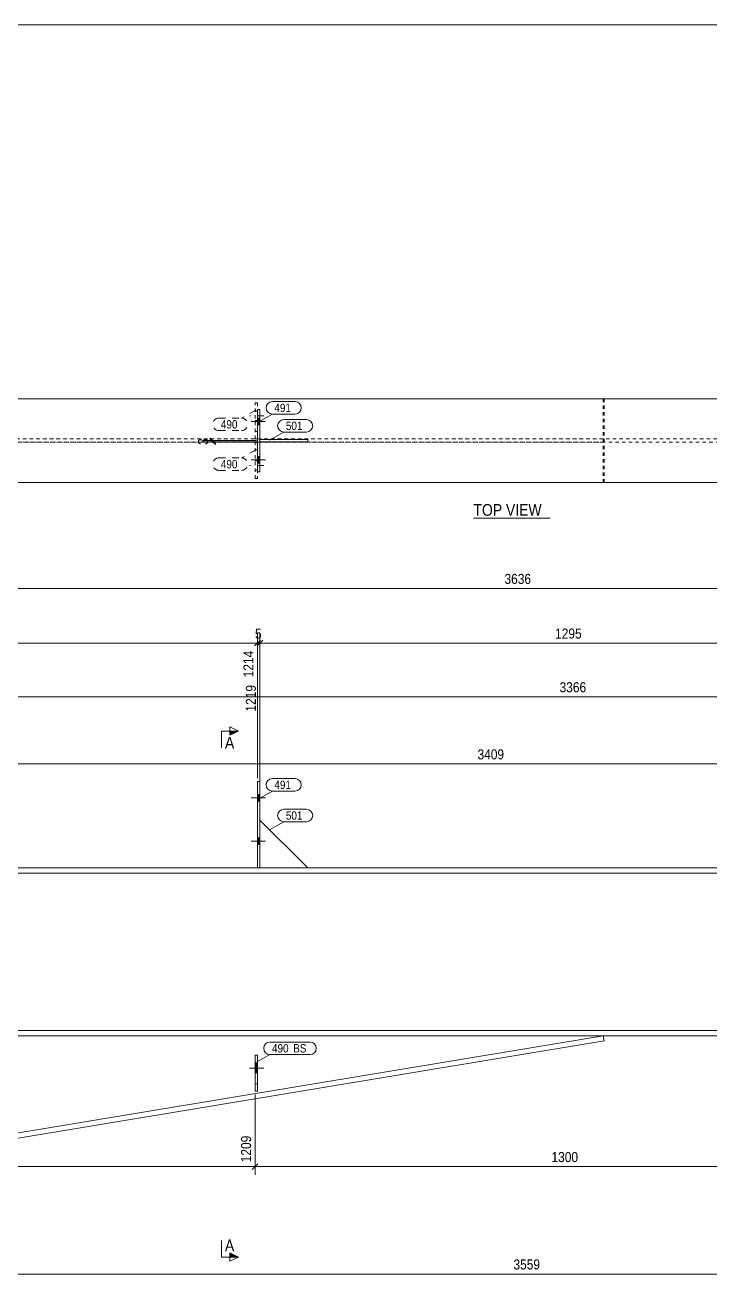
# Model space of a CAD drawing. Header units: millimetres. Extents: x 2 to 825, y 1 to 579.
# Drawn here: x 209.3 to 413.7, y 206.8 to 579 of the extents above; entities that cross this region are included whole.
import ezdxf

# ---------------------------------------------------------------- set-up
doc = ezdxf.new("R2010")
doc.units = ezdxf.units.MM
for name, pattern in [('XKITLINE00', [0]), ('XKITLINE01', [4, 1, -1, 1, -1]), ('XKITLINE02', [4, 2, -2])]:
    doc.linetypes.add(name, pattern=pattern)
for name, color, linetype, lineweight in [('Bolt', 3, 'Continuous', 0), ('Dimensions', 7, 'Continuous', 0), ('DrawingSheet', 5, 'Continuous', 0), ('OtherObjectType', 7, 'Continuous', 0), ('Part', 2, 'Continuous', 0), ('PartMark', 7, 'Continuous', 0), ('Section', 6, 'Continuous', 0)]:
    doc.layers.add(name, color=color, linetype=linetype, lineweight=lineweight)
doc.styles.add('ARIAL', font='ARIAL.TTF')

# ---------------------------------------------------------------- blocks, each defined once
blk = doc.blocks.new('*A6')
at = {"layer": 'Bolt', "color": 3, "linetype": 'XKITLINE02', "lineweight": 0}
for p, q in [((280.64, 268.15), (276.35, 268.15)), ((278.71, 269.56), (278, 269.56)), ((278.71, 266.75), (278, 266.75))]:
    blk.add_line(p, q, dxfattribs=at)
blk = doc.blocks.new('*A7')
at = {"layer": 'Bolt'}
blk.add_hatch(color=3, dxfattribs=at).paths.add_polyline_path([(278.71, 266.75), (278, 266.75), (278, 269.56), (278.71, 269.56)], flags=17)
at = {"layer": 'Bolt', "color": 3, "linetype": 'XKITLINE00', "lineweight": 0}
for p, q in [((280.64, 268.15), (276.35, 268.15)), ((278.71, 269.56), (278, 269.56)), ((278.71, 266.75), (278, 266.75))]:
    blk.add_line(p, q, dxfattribs=at)
blk = doc.blocks.new('*A8')
at = {"layer": 'Bolt'}
for points in [[(278.71, 349.66), (279.43, 349.66), (279.43, 347.66), (278.71, 347.66)], [(278.71, 349.66), (279.43, 349.66), (279.43, 347.66), (278.71, 347.66)], [(278.71, 336.8), (279.43, 336.8), (279.43, 334.8), (278.71, 334.8)], [(278.71, 336.8), (279.43, 336.8), (279.43, 334.8), (278.71, 334.8)]]:
    blk.add_hatch(color=3, dxfattribs=at).paths.add_polyline_path(points, flags=17)
at = {"layer": 'Bolt', "color": 3, "linetype": 'XKITLINE00', "lineweight": 0}
for p, q in [((281.08, 348.66), (276.8, 348.66)), ((281.08, 348.66), (276.8, 348.66)), ((279.43, 349.66), (278.71, 349.66)), ((279.43, 349.66), (278.71, 349.66)), ((279.43, 347.66), (278.71, 347.66)), ((279.43, 347.66), (278.71, 347.66)), ((281.08, 335.8), (276.8, 335.8)), ((281.08, 335.8), (276.8, 335.8)), ((279.43, 336.8), (278.71, 336.8)), ((279.43, 336.8), (278.71, 336.8)), ((279.43, 334.8), (278.71, 334.8)), ((279.43, 334.8), (278.71, 334.8))]:
    blk.add_line(p, q, dxfattribs=at)
blk = doc.blocks.new('*A13')
at = {"layer": 'Part', "color": 2, "linetype": 'XKITLINE00', "lineweight": 0}
for p, q in [((613.7, 327.8), (110.59, 327.8)), ((613.7, 326.23), (110.43, 326.23)), ((613.7, 279.38), (105.48, 279.38)), ((105.32, 277.8), (613.7, 277.8))]:
    blk.add_line(p, q, dxfattribs=at)
blk = doc.blocks.new('*A17')
at = {"layer": 'Part', "color": 7, "linetype": 'XKITLINE01', "lineweight": 0}
for p, q in [((278, 272.01), (278, 261.3)), ((278.71, 272.01), (278, 272.01)), ((278.71, 261.3), (278.71, 272.01)), ((278, 263.44), (278.71, 263.44)), ((278, 261.3), (278.71, 261.3))]:
    blk.add_line(p, q, dxfattribs=at)
blk = doc.blocks.new('*A18')
at = {"layer": 'Part', "color": 2, "linetype": 'XKITLINE00', "lineweight": 0}
for p, q in [((278, 261.3), (278, 272.01)), ((278, 272.01), (278.71, 272.01)), ((278.71, 272.01), (278.71, 261.3)), ((278.71, 261.3), (278, 261.3))]:
    blk.add_line(p, q, dxfattribs=at)
at = {"layer": 'Part', "color": 7, "linetype": 'XKITLINE01', "lineweight": 0}
blk.add_line((278, 263.44), (278.71, 263.44), dxfattribs=at)
blk = doc.blocks.new('*A19')
at = {"layer": 'Part', "color": 2, "linetype": 'XKITLINE00', "lineweight": 0}
blk.add_line((293.71, 327.8), (279.43, 342.09), dxfattribs=at)
at = {"layer": 'Part', "color": 7, "linetype": 'XKITLINE01', "lineweight": 0}
for p, q in [((279.43, 342.09), (279.43, 327.8)), ((279.43, 327.8), (293.71, 327.8))]:
    blk.add_line(p, q, dxfattribs=at)
blk = doc.blocks.new('*A20')
at = {"layer": 'Part', "color": 2, "linetype": 'XKITLINE00', "lineweight": 0}
for p, q in [((279.43, 353.52), (278.71, 353.52)), ((278.71, 353.52), (278.71, 327.8)), ((279.43, 327.8), (279.43, 353.52))]:
    blk.add_line(p, q, dxfattribs=at)
at = {"layer": 'Part', "color": 7, "linetype": 'XKITLINE01', "lineweight": 0}
blk.add_line((278.71, 327.8), (279.43, 327.8), dxfattribs=at)
blk = doc.blocks.new('*A26')
at = {"layer": 'Part', "color": 2, "linetype": 'XKITLINE00', "lineweight": 0}
for p, q in [((382.09, 276.25), (100.22, 229.5)), ((100.39, 231.12), (381.83, 277.8)), ((105.1, 275.73), (107.4, 277.8)), ((381.83, 277.8), (382.09, 276.25))]:
    blk.add_line(p, q, dxfattribs=at)
at = {"layer": 'Part', "color": 7, "linetype": 'XKITLINE01', "lineweight": 0}
for p, q in [((100.22, 229.5), (105.1, 275.73)), ((107.4, 277.8), (381.83, 277.8))]:
    blk.add_line(p, q, dxfattribs=at)
blk = doc.blocks.new('*A29')
at = {"layer": 'Bolt', "color": 3, "linetype": 'XKITLINE02', "lineweight": 0}
for p, q in [((280.64, 462.57), (276.35, 462.57)), ((278.71, 463.97), (278, 463.97)), ((278.71, 461.17), (278, 461.17))]:
    blk.add_line(p, q, dxfattribs=at)
blk = doc.blocks.new('*A30')
at = {"layer": 'Bolt', "color": 3, "linetype": 'XKITLINE02', "lineweight": 0}
for p, q in [((280.64, 447.71), (276.35, 447.71)), ((278.71, 449.12), (278, 449.12)), ((278.71, 446.31), (278, 446.31))]:
    blk.add_line(p, q, dxfattribs=at)
blk = doc.blocks.new('*A31')
at = {"layer": 'Bolt'}
for points in [[(278.71, 461.86), (279.43, 461.86), (279.43, 459.86), (278.71, 459.86)], [(278.71, 461.86), (279.43, 461.86), (279.43, 459.86), (278.71, 459.86)], [(278.71, 450.43), (279.43, 450.43), (279.43, 448.43), (278.71, 448.43)], [(278.71, 450.43), (279.43, 450.43), (279.43, 448.43), (278.71, 448.43)]]:
    blk.add_hatch(color=3, dxfattribs=at).paths.add_polyline_path(points, flags=17)
at = {"layer": 'Bolt', "color": 3, "linetype": 'XKITLINE00', "lineweight": 0}
for p, q in [((279.43, 461.86), (278.71, 461.86)), ((279.43, 461.86), (278.71, 461.86)), ((281.08, 460.86), (276.8, 460.86)), ((281.08, 460.86), (276.8, 460.86)), ((279.43, 459.86), (278.71, 459.86)), ((279.43, 459.86), (278.71, 459.86)), ((279.43, 450.43), (278.71, 450.43)), ((279.43, 450.43), (278.71, 450.43)), ((281.08, 449.43), (276.8, 449.43)), ((281.08, 449.43), (276.8, 449.43)), ((279.43, 448.43), (278.71, 448.43)), ((279.43, 448.43), (278.71, 448.43))]:
    blk.add_line(p, q, dxfattribs=at)
blk = doc.blocks.new('*A36')
at = {"layer": 'Part', "color": 2, "linetype": 'XKITLINE00', "lineweight": 0}
for p, q in [((613.7, 467.64), (110.74, 467.64)), ((613.7, 442.64), (110.74, 442.64))]:
    blk.add_line(p, q, dxfattribs=at)
at = {"layer": 'Part', "color": 7, "linetype": 'XKITLINE01', "lineweight": 0}
for p, q in [((613.7, 455.64), (105.48, 455.64)), ((105.48, 454.64), (613.7, 454.64))]:
    blk.add_line(p, q, dxfattribs=at)
blk = doc.blocks.new('*A40')
at = {"layer": 'Part', "color": 7, "linetype": 'XKITLINE01', "lineweight": 0}
for p, q in [((278, 455.71), (278, 466.43)), ((278, 466.43), (278.71, 466.43)), ((278.71, 466.43), (278.71, 455.71)), ((278, 457.86), (278.71, 457.86)), ((278.71, 455.71), (278, 455.71))]:
    blk.add_line(p, q, dxfattribs=at)
blk = doc.blocks.new('*A41')
at = {"layer": 'Part', "color": 7, "linetype": 'XKITLINE01', "lineweight": 0}
for p, q in [((278, 443.86), (278, 454.57)), ((278, 454.57), (278.71, 454.57)), ((278.71, 454.57), (278.71, 443.86)), ((278, 452.43), (278.71, 452.43)), ((278.71, 443.86), (278, 443.86))]:
    blk.add_line(p, q, dxfattribs=at)
blk = doc.blocks.new('*A42')
at = {"layer": 'Part', "color": 2, "linetype": 'XKITLINE00', "lineweight": 0}
for p, q in [((279.43, 455.5), (293.71, 455.5)), ((293.71, 454.78), (279.43, 454.78)), ((293.71, 454.78), (293.71, 455.5))]:
    blk.add_line(p, q, dxfattribs=at)
at = {"layer": 'Part', "color": 7, "linetype": 'XKITLINE01', "lineweight": 0}
blk.add_line((279.43, 454.78), (279.43, 455.5), dxfattribs=at)
blk.add_line((279.43, 454.78), (279.43, 455.5), dxfattribs=at)
blk = doc.blocks.new('*A43')
at = {"layer": 'Part', "color": 2, "linetype": 'XKITLINE00', "lineweight": 0}
for p, q in [((278.71, 445.86), (278.71, 464.43)), ((278.71, 464.43), (279.43, 464.43)), ((279.43, 464.43), (279.43, 445.86)), ((279.43, 445.86), (278.71, 445.86))]:
    blk.add_line(p, q, dxfattribs=at)
blk = doc.blocks.new('*A49')
at = {"layer": 'Part', "color": 7, "linetype": 'XKITLINE01', "lineweight": 0}
for p, q in [((382.09, 467.64), (100.22, 467.64)), ((100.22, 442.64), (100.22, 467.64)), ((100.39, 455.64), (100.39, 467.64)), ((381.83, 442.64), (381.83, 467.64)), ((382.09, 442.64), (382.09, 467.64)), ((381.83, 455.64), (100.39, 455.64)), ((381.83, 454.64), (100.39, 454.64)), ((100.39, 442.64), (100.39, 454.64)), ((105.1, 455.64), (105.1, 454.64)), ((107.4, 454.64), (107.4, 455.64)), ((382.09, 442.64), (100.22, 442.64))]:
    blk.add_line(p, q, dxfattribs=at)
blk = doc.blocks.new('*A67')
at = {"layer": 'DrawingSheet', "color": 5, "linetype": 'XKITLINE00', "lineweight": 0}
blk.add_line((825, 579), (5, 579), dxfattribs=at)
blk = doc.blocks.new('*A76')
at = {"layer": 'Dimensions', "color": 7, "linetype": 'XKITLINE00', "lineweight": 0}
blk.add_line((97.11, 411.08), (616.55, 411.08), dxfattribs=at)
at = {"layer": 'Dimensions', "color": 3, "style": 'ARIAL', "width": 0.85}
blk.add_text('3636', height=3, dxfattribs=at).set_placement((352.38, 412.43))
blk = doc.blocks.new('*A88')
at = {"layer": 'PartMark', "color": 7, "linetype": 'XKITLINE00', "lineweight": 0}
for p, q in [((283.14, 354.43), (289.9, 354.43)), ((278.9, 348.33), (283.14, 350.73)), ((283.14, 350.73), (289.9, 350.73))]:
    blk.add_line(p, q, dxfattribs=at)
for centre, start, end in [((283.14, 352.58), 90, 270), ((289.9, 352.58), 270, 90)]:
    blk.add_arc(centre, 1.85, start, end, dxfattribs=at)
at = {"layer": 'PartMark', "color": 3, "style": 'ARIAL', "width": 0.85}
blk.add_text('491', height=2.5, dxfattribs=at).set_placement((283.74, 351.33))
blk = doc.blocks.new('*A97')
at = {"layer": 'PartMark', "color": 7, "linetype": 'XKITLINE00', "lineweight": 0}
for p, q in [((286.57, 345.28), (293.33, 345.28)), ((282.33, 339.19), (286.57, 341.58)), ((286.57, 341.58), (293.33, 341.58))]:
    blk.add_line(p, q, dxfattribs=at)
for centre, start, end in [((286.57, 343.43), 90, 270), ((293.33, 343.43), 270, 90)]:
    blk.add_arc(centre, 1.85, start, end, dxfattribs=at)
at = {"layer": 'PartMark', "color": 3, "style": 'ARIAL', "width": 0.85}
blk.add_text('501', height=2.5, dxfattribs=at).set_placement((287.17, 342.18))
blk = doc.blocks.new('*A99')
at = {"layer": 'PartMark', "color": 7, "linetype": 'XKITLINE00', "lineweight": 0}
for p, q in [((282.43, 275.92), (294.39, 275.92)), ((278.18, 269.82), (282.43, 272.22)), ((282.43, 272.22), (294.39, 272.22))]:
    blk.add_line(p, q, dxfattribs=at)
for centre, start, end in [((282.43, 274.07), 90, 270), ((294.39, 274.07), 270, 90)]:
    blk.add_arc(centre, 1.85, start, end, dxfattribs=at)
at = {"layer": 'PartMark', "color": 3, "style": 'ARIAL', "width": 0.85}
for s, p in [('490', (283.03, 272.82)), ('BS', (289.34, 272.82))]:
    blk.add_text(s, height=2.5, dxfattribs=at).set_placement(p)
blk = doc.blocks.new('*A100')
at = {"layer": 'Section'}
for points in [[(270.5, 368.61), (273, 368.61), (270.5, 367.36)], [(270.5, 213.09), (273, 211.84), (270.5, 211.84)]]:
    blk.add_hatch(color=3, dxfattribs=at).paths.add_polyline_path(points, flags=17)
at = {"layer": 'Section', "color": 1, "linetype": 'XKITLINE00', "lineweight": 0}
for p, q in [((268, 368.61), (268, 363.61)), ((268, 368.61), (273, 368.61)), ((268, 211.84), (268, 216.84)), ((268, 211.84), (273, 211.84))]:
    blk.add_line(p, q, dxfattribs=at)
at = {"layer": 'Section', "color": 3, "linetype": 'XKITLINE00', "lineweight": 0}
for p, q in [((270.5, 367.36), (270.5, 369.86)), ((270.5, 369.86), (273, 368.61)), ((273, 368.61), (270.5, 367.36)), ((273, 211.84), (270.5, 213.09)), ((270.5, 213.09), (270.5, 210.59)), ((273, 211.84), (270.5, 210.59))]:
    blk.add_line(p, q, dxfattribs=at)
at = {"layer": 'Section', "color": 7, "style": 'ARIAL', "width": 0.85}
for p in [(269, 363.36), (269, 213.59)]:
    blk.add_text('A', height=3.5, dxfattribs=at).set_placement(p)
blk = doc.blocks.new('*A107')
at = {"layer": 'Dimensions', "color": 7, "linetype": 'XKITLINE00', "lineweight": 0}
blk.add_line((105.32, 206.8), (613.7, 206.8), dxfattribs=at)
at = {"layer": 'Dimensions', "color": 3, "style": 'ARIAL', "width": 0.85}
blk.add_text('3559', height=3, dxfattribs=at).set_placement((355.06, 208.15))
blk = doc.blocks.new('*A110')
at = {"layer": 'Dimensions', "color": 7, "linetype": 'XKITLINE00', "lineweight": 0}
blk.add_line((132.83, 378.8), (613.7, 378.8), dxfattribs=at)
at = {"layer": 'Dimensions', "color": 3, "style": 'ARIAL', "width": 0.85}
blk.add_text('3366', height=3, dxfattribs=at).set_placement((368.81, 380.15))
blk = doc.blocks.new('*A111')
at = {"layer": 'Dimensions', "color": 7, "linetype": 'XKITLINE00', "lineweight": 0}
blk.add_line((105.32, 358.8), (592.27, 358.8), dxfattribs=at)
at = {"layer": 'Dimensions', "color": 3, "style": 'ARIAL', "width": 0.85}
blk.add_text('3409', height=3, dxfattribs=at).set_placement((344.34, 360.15))
blk = doc.blocks.new('*A113')
at = {"layer": 'Dimensions', "color": 7, "linetype": 'XKITLINE00', "lineweight": 0}
for p, q in [((105.32, 276.8), (105.32, 236.4)), ((278, 260.3), (278, 236.4)), ((106.17, 239.65), (104.47, 237.96)), ((105.32, 238.8), (278, 238.8)), ((278.85, 239.65), (277.15, 237.96))]:
    blk.add_line(p, q, dxfattribs=at)
at = {"layer": 'Dimensions', "color": 3}
for p in [(105.32, 238.8), (278, 238.8)]:
    blk.add_point(p, dxfattribs=at)
at = {"layer": 'Dimensions', "color": 3, "style": 'ARIAL', "width": 0.85}
blk.add_text('1209', height=3, rotation=90.0002, dxfattribs=at).set_placement((276.8, 240.1))
blk.add_text('1209', height=3, dxfattribs=at).set_placement((187.21, 240.15))
blk = doc.blocks.new('*A114')
at = {"layer": 'Dimensions', "color": 7, "linetype": 'XKITLINE00', "lineweight": 0}
for p, q in [((463.71, 278.38), (463.71, 236.4)), ((278, 260.3), (278, 236.4)), ((278.85, 239.65), (277.15, 237.96)), ((278, 238.8), (463.71, 238.8)), ((464.56, 239.65), (462.86, 237.96))]:
    blk.add_line(p, q, dxfattribs=at)
at = {"layer": 'Dimensions', "color": 3}
for p in [(278, 238.8), (463.71, 238.8)]:
    blk.add_point(p, dxfattribs=at)
at = {"layer": 'Dimensions', "color": 3, "style": 'ARIAL', "width": 0.85}
blk.add_text('2509', height=3, rotation=90.0002, dxfattribs=at).set_placement((462.51, 240.1))
blk.add_text('1300', height=3, dxfattribs=at).set_placement((366.4, 240.15))
blk = doc.blocks.new('*A116')
at = {"layer": 'Dimensions', "color": 7, "linetype": 'XKITLINE00', "lineweight": 0}
for p, q in [((105.32, 278.8), (105.32, 399.3)), ((106.17, 395.65), (104.47, 393.96)), ((105.32, 278.8), (105.32, 397.65)), ((107.82, 395.3), (105.32, 394.8)), ((105.32, 394.8), (278.71, 394.8)), ((107.82, 394.3), (105.32, 394.8)), ((112.54, 394.8), (105.32, 394.8)), ((279.56, 395.65), (277.86, 393.96)), ((278.71, 354.52), (278.71, 397.65))]:
    blk.add_line(p, q, dxfattribs=at)
at = {"layer": 'Dimensions', "color": 3}
for p in [(105.32, 394.8), (278.71, 394.8)]:
    blk.add_point(p, dxfattribs=at)
at = {"layer": 'Dimensions', "color": 7}
blk.add_point((105.32, 394.8), dxfattribs=at)
at = {"layer": 'Dimensions', "color": 3, "style": 'ARIAL', "width": 0.85}
for s, p in [('RD', (106.76, 396)), ('1214', (187.56, 396.15))]:
    blk.add_text(s, height=3, dxfattribs=at).set_placement(p)
blk.add_text('1214', height=3, rotation=90.0002, dxfattribs=at).set_placement((277.51, 384.6))
blk = doc.blocks.new('*A117')
at = {"layer": 'Dimensions', "color": 7, "linetype": 'XKITLINE00', "lineweight": 0}
for p, q in [((279.56, 395.65), (277.86, 393.96)), ((280.27, 395.65), (278.58, 393.96)), ((278.71, 354.52), (278.71, 397.65)), ((278.71, 394.8), (279.43, 394.8)), ((279.43, 343.09), (279.43, 397.65))]:
    blk.add_line(p, q, dxfattribs=at)
at = {"layer": 'Dimensions', "color": 3}
for p in [(278.71, 394.8), (279.43, 394.8)]:
    blk.add_point(p, dxfattribs=at)
at = {"layer": 'Dimensions', "color": 3, "style": 'ARIAL', "width": 0.85}
blk.add_text('5', height=3, dxfattribs=at).set_placement((277.96, 396.15))
blk.add_text('1219', height=3, rotation=90.0002, dxfattribs=at).set_placement((278.23, 374.4))
blk = doc.blocks.new('*A118')
at = {"layer": 'Dimensions', "color": 7, "linetype": 'XKITLINE00', "lineweight": 0}
for p, q in [((280.27, 395.65), (278.58, 393.96)), ((279.43, 343.09), (279.43, 397.65)), ((279.43, 394.8), (464.43, 394.8)), ((465.27, 395.65), (463.58, 393.96)), ((464.43, 354.52), (464.43, 397.65))]:
    blk.add_line(p, q, dxfattribs=at)
at = {"layer": 'Dimensions', "color": 3}
for p in [(279.43, 394.8), (464.43, 394.8)]:
    blk.add_point(p, dxfattribs=at)
at = {"layer": 'Dimensions', "color": 3, "style": 'ARIAL', "width": 0.85}
blk.add_text('1295', height=3, dxfattribs=at).set_placement((367.48, 396.15))
blk.add_text('2514', height=3, rotation=90.0002, dxfattribs=at).set_placement((463.23, 384.6))
blk = doc.blocks.new('*A127')
at = {"layer": 'Dimensions', "color": 7, "linetype": 'XKITLINE00', "lineweight": 0}
for p, q in [((278.43, 455.14), (262.47, 455.14)), ((278.43, 454.78), (262.47, 454.78)), ((264.47, 455.99), (266.17, 454.29)), ((264.47, 455.63), (266.17, 453.94)), ((265.32, 454.78), (265.32, 455.14))]:
    blk.add_line(p, q, dxfattribs=at)
at = {"layer": 'Dimensions', "color": 3}
for p in [(265.32, 455.14), (265.32, 454.78)]:
    blk.add_point(p, dxfattribs=at)
at = {"layer": 'Dimensions', "color": 3, "style": 'ARIAL', "width": 0.85}
blk.add_text('3', height=3, rotation=90.0002, dxfattribs=at).set_placement((263.97, 453.85))
blk = doc.blocks.new('*A136')
at = {"layer": 'PartMark', "color": 7, "linetype": 'XKITLINE00', "lineweight": 0}
for p, q in [((283.14, 466.76), (289.9, 466.76)), ((278.9, 460.67), (283.14, 463.06)), ((283.14, 463.06), (289.9, 463.06))]:
    blk.add_line(p, q, dxfattribs=at)
for centre, start, end in [((283.14, 464.91), 90, 270), ((289.9, 464.91), 270, 90)]:
    blk.add_arc(centre, 1.85, start, end, dxfattribs=at)
at = {"layer": 'PartMark', "color": 3, "style": 'ARIAL', "width": 0.85}
blk.add_text('491', height=2.5, dxfattribs=at).set_placement((283.74, 463.66))
blk = doc.blocks.new('*A137')
at = {"layer": 'PartMark', "color": 7, "linetype": 'XKITLINE00', "lineweight": 0}
for p, q in [((286.57, 461.41), (293.33, 461.41)), ((282.33, 455.31), (286.57, 457.71)), ((286.57, 457.71), (293.33, 457.71))]:
    blk.add_line(p, q, dxfattribs=at)
for centre, start, end in [((286.57, 459.56), 90, 270), ((293.33, 459.56), 270, 90)]:
    blk.add_arc(centre, 1.85, start, end, dxfattribs=at)
at = {"layer": 'PartMark', "color": 3, "style": 'ARIAL', "width": 0.85}
blk.add_text('501', height=2.5, dxfattribs=at).set_placement((287.17, 458.31))
blk = doc.blocks.new('*A138')
at = {"layer": 'PartMark', "color": 7, "linetype": 'XKITLINE02', "lineweight": 0}
for p, q in [((278.18, 452.39), (273.94, 449.99)), ((267.18, 449.99), (273.94, 449.99)), ((267.18, 446.29), (273.94, 446.29))]:
    blk.add_line(p, q, dxfattribs=at)
for centre, start, end in [((267.18, 448.14), 90, 270), ((273.94, 448.14), 270, 90)]:
    blk.add_arc(centre, 1.85, start, end, dxfattribs=at)
at = {"layer": 'PartMark', "color": 3, "style": 'ARIAL', "width": 0.85}
blk.add_text('490', height=2.5, dxfattribs=at).set_placement((267.78, 446.89))
blk = doc.blocks.new('*A139')
at = {"layer": 'PartMark', "color": 7, "linetype": 'XKITLINE02', "lineweight": 0}
for p, q in [((267.18, 461.85), (273.94, 461.85)), ((278.18, 464.24), (273.94, 461.85)), ((267.18, 458.15), (273.94, 458.15))]:
    blk.add_line(p, q, dxfattribs=at)
for centre, start, end in [((267.18, 460), 90, 270), ((273.94, 460), 270, 90)]:
    blk.add_arc(centre, 1.85, start, end, dxfattribs=at)
at = {"layer": 'PartMark', "color": 3, "style": 'ARIAL', "width": 0.85}
blk.add_text('490', height=2.5, dxfattribs=at).set_placement((267.78, 458.75))
blk = doc.blocks.new('*A143')
at = {"layer": 'OtherObjectType', "color": 7, "linetype": 'XKITLINE00', "lineweight": 0}
blk.add_line((343.13, 432), (365.96, 432), dxfattribs=at)
at = {"layer": 'OtherObjectType', "color": 7, "style": 'ARIAL', "width": 0.85}
blk.add_text('TOP VIEW', height=3.5, dxfattribs=at).set_placement((343.13, 432.75))

msp = doc.modelspace()

# ---------------------------------------------------------------- block references
at = {"lineweight": 0}
for name in ['*A67', '*A49', '*A40', '*A136', '*A139', '*A29', '*A31', '*A43', '*A137', '*A127', '*A41', '*A42', '*A138', '*A30', '*A143', '*A76', '*A116', '*A117', '*A118', '*A110', '*A100', '*A111', '*A88', '*A20', '*A8', '*A97', '*A19', '*A26', '*A107', '*A113', '*A114', '*A99', '*A17', '*A18', '*A6', '*A7']:
    msp.add_blockref(name, (0, 0), dxfattribs=at)
at = {"layer": 'Part', "lineweight": 0}
for name in ['*A36', '*A13']:
    msp.add_blockref(name, (0, 0), dxfattribs=at)

doc.saveas('drawing.dxf')
